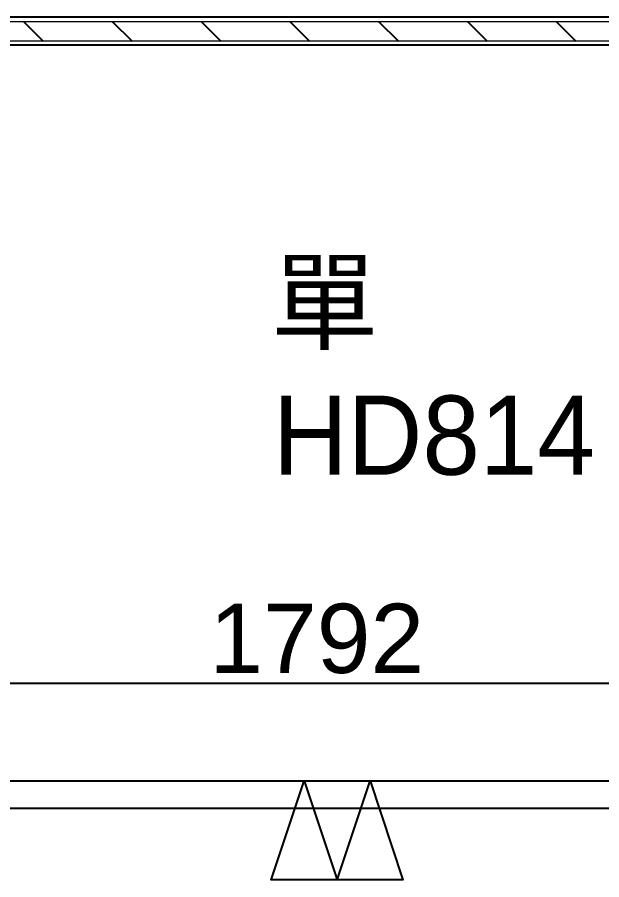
# Model space of a CAD drawing. Header units: millimetres. Extents: x 15382 to 37298, y 7351 to 31127.
# Drawn here: x 29852 to 30738, y 25556 to 26864 of the extents above; entities that cross this region are included whole.
import ezdxf

# ---------------------------------------------------------------- set-up
doc = ezdxf.new("R2010")
doc.units = ezdxf.units.MM
doc.layers.add('10', color=40, linetype='Continuous', lineweight=0)
for name, color, linetype in [('114', 6, 'Continuous'), ('544-1', 40, 'Continuous'), ('動線', 6, 'Continuous'), ('文字', 7, 'Continuous'), ('標註', 252, 'Continuous')]:
    doc.layers.add(name, color=color, linetype=linetype)
doc.styles.get("Standard").update_dxf_attribs({"font": 'arial.ttf'})
doc.styles.add('新細明體', font='')
doc.styles.get('新細明體').set_extended_font_data('PMingLiU')
doc.dimstyles.new('ISO-25', dxfattribs={"dimtxt": 2.5, "dimasz": 2.5, "dimexe": 1.25, "dimexo": 0.625, "dimtad": 1, "dimtxsty": 'Standard', "dimcen": 2.5, "dimadec": 0, "dimazin": 0, "dimtfac": 1, "dimtmove": 0, "dimatfit": 3, "dimfxl": 1, "dimarcsym": 0})

# ---------------------------------------------------------------- blocks, each defined once
blk = doc.blocks.new('*D16')
at = {"layer": 'Defpoints', "color": 0, "transparency": 16777216}
for p in [(29410, 25854.2), (29410, 25790.7), (31202, 25790.7)]:
    blk.add_point(p, dxfattribs=at)
at = {"layer": '標註', "color": 0, "lineweight": -2, "transparency": 16777216}
for p, q in [((29410, 25797.7), (29410, 25889.2)), ((31202, 25797.7), (31202, 25889.2)), ((31167, 25854.2), (29445, 25854.2))]:
    blk.add_line(p, q, dxfattribs=at)
at = {"layer": '標註', "color": 0, "transparency": 16777216}
for points in [[(29445, 25860), (29445, 25848.4), (29410, 25854.2)], [(31167, 25860), (31167, 25848.4), (31202, 25854.2)]]:
    blk.add_solid(points, dxfattribs=at)
at = {"layer": '標註', "color": 0, "transparency": 16777216, "insert": (30306, 25921.8), "char_height": 105, "attachment_point": 5}
blk.add_mtext('1792', dxfattribs=at)

msp = doc.modelspace()

# ---------------------------------------------------------------- linework, layer by layer
at = {"layer": '10'}
for p, q in [((29436.986, 26858.236), (31176.986, 26858.236)), ((31176.986, 26828.236), (29436.986, 26828.236))]:
    msp.add_line(p, q, dxfattribs=at)
at = {"layer": '114'}
for points in [[(29433.486, 26822.468), (31178.486, 26822.468), (31178.486, 26864.468), (29433.486, 26864.468)], [(29433.486, 25706.468), (31178.486, 25706.468), (31178.486, 25664.468), (29433.486, 25664.468)]]:
    msp.add_lwpolyline(points, close=True, dxfattribs=at)
at = {"layer": '544-1', "linetype": 'Continuous'}
for p, q in [((29861.121, 26858.236), (29891.121, 26828.236)), ((29995.825, 26858.236), (30025.825, 26828.236)), ((30130.529, 26858.236), (30160.529, 26828.236)), ((30265.233, 26858.236), (30295.233, 26828.236)), ((30399.937, 26858.236), (30429.937, 26828.236)), ((30534.64, 26858.236), (30564.64, 26828.236)), ((30669.344, 26858.236), (30699.344, 26828.236))]:
    msp.add_line(p, q, dxfattribs=at)
at = {"layer": '動線', "lineweight": -3}
for points in [[(30286.872, 25706.468), (30336.872, 25556.468), (30236.872, 25556.468), (30286.872, 25706.468)], [(30386.872, 25706.468), (30436.872, 25556.468), (30336.872, 25556.468), (30386.872, 25706.468)]]:
    msp.add_lwpolyline(points, dxfattribs=at)

# ---------------------------------------------------------------- texts
at = {"layer": '文字', "color": 8, "style": '新細明體'}
msp.add_text('單', height=120, dxfattribs=at).set_placement((30236.264, 26372.965))
at = {"layer": '文字', "color": 7, "style": '新細明體'}
msp.add_text('HD814', height=120, dxfattribs=at).set_placement((30239.578, 26170.698))

# ---------------------------------------------------------------- dimensions: what is measured, and where the dimension line sits
at = {"layer": '標註', "color": 8}
dim = msp.add_linear_dim(base=(29409.986, 25854.192), p1=(31201.986, 25790.677), p2=(29409.986, 25790.677), angle=180, dimstyle='ISO-25', override={"dimscale": 70, "dimtxt": 1.5, "dimasz": 0.5, "dimexe": 0.5, "dimexo": 0.1, "dimgap": 0.2}, dxfattribs=at)
dim.commit()
dim.dimension.update_dxf_attribs({"geometry": '*D16', "text_midpoint": (30305.986, 25921.802)})

doc.saveas('drawing.dxf')
